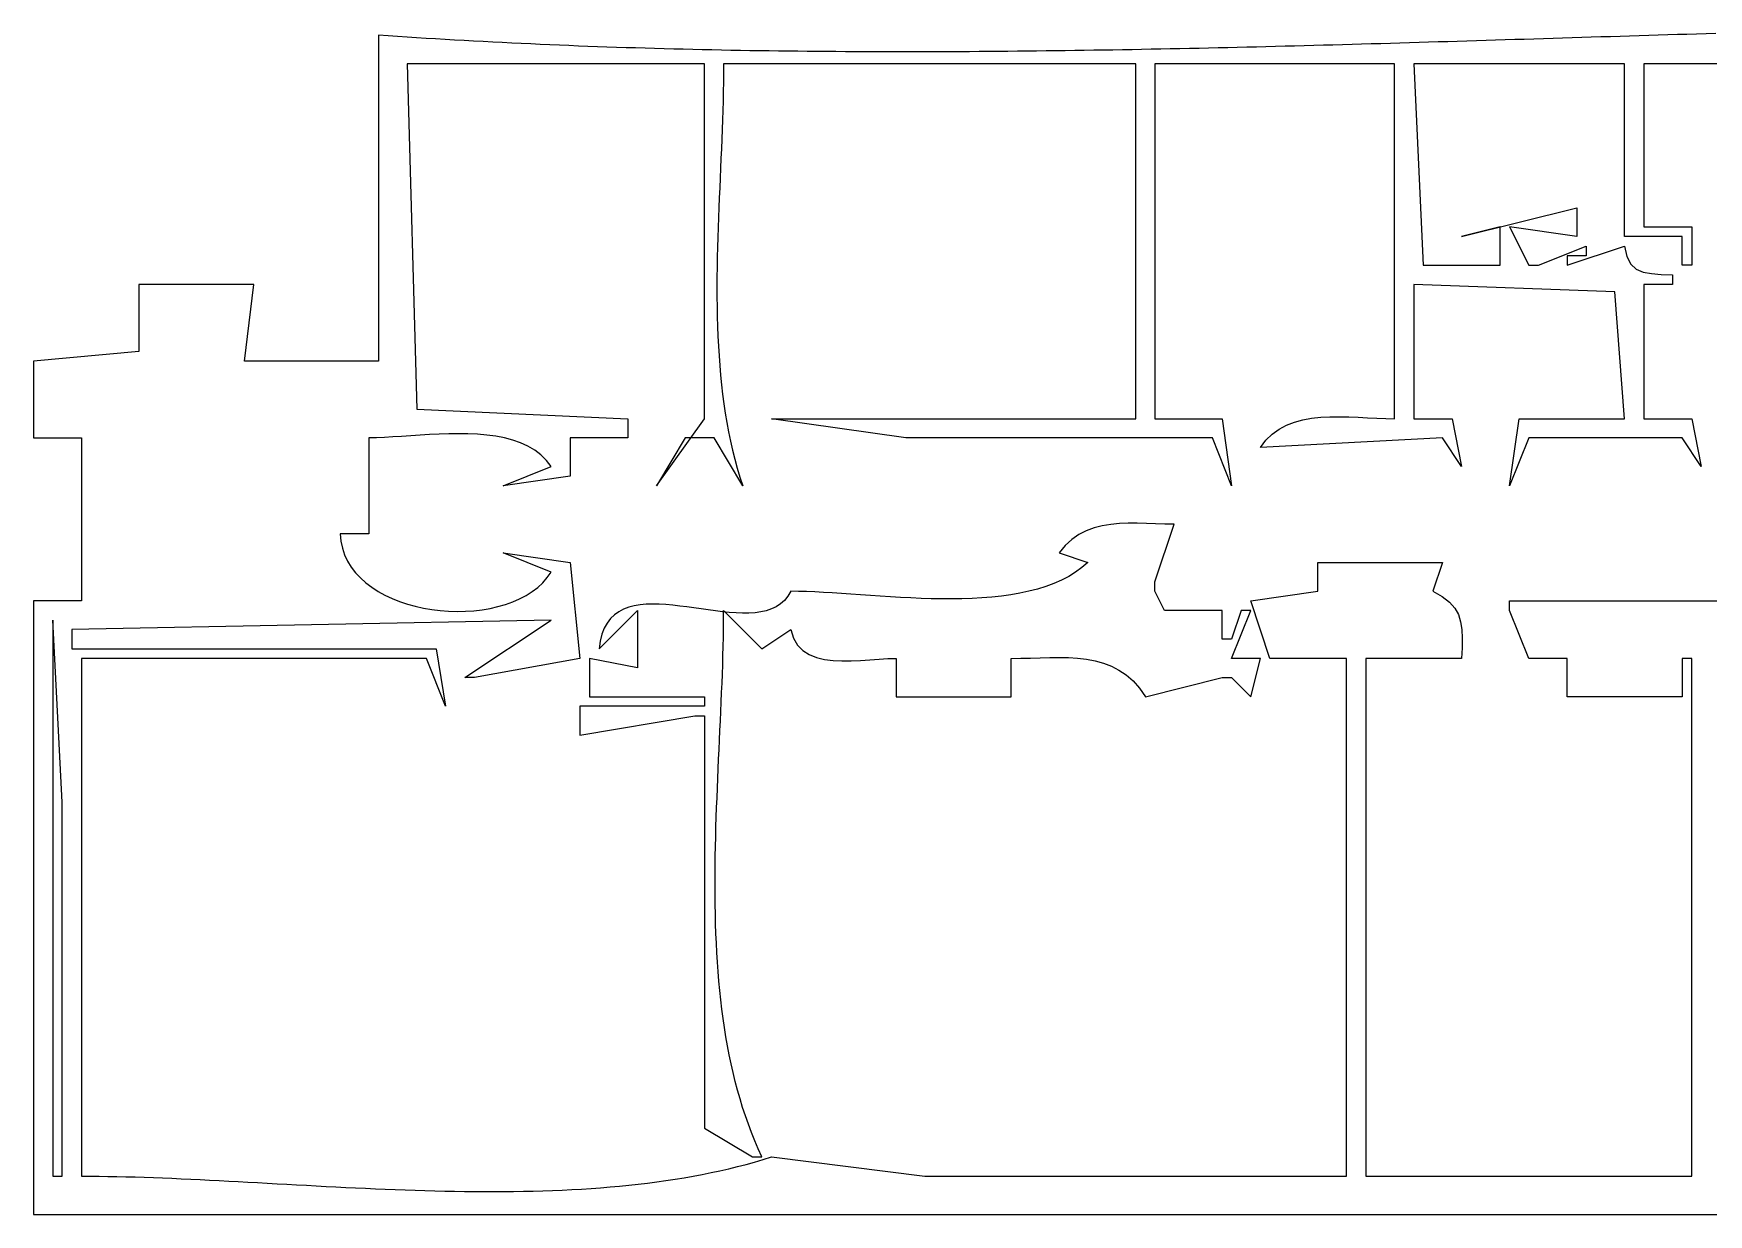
# Model space of a CAD drawing. Header units: metres. Extents: x 282 to 959, y 229 to 562.
# Drawn here: x 282 to 456.8, y 274 to 397.2 of the extents above; entities that cross this region are included whole.
import ezdxf

# ---------------------------------------------------------------- set-up
doc = ezdxf.new("R2010")
doc.units = ezdxf.units.M

msp = doc.modelspace()

# ---------------------------------------------------------------- linework, layer by layer
for p, q in [((318.9917, 396.9307), (318, 397)), ((318, 397), (318, 363)), ((319.9835, 396.8631), (318.9917, 396.9307)), ((320.9755, 396.7971), (319.9835, 396.8631)), ((321.9676, 396.7327), (320.9755, 396.7971)), ((322.9598, 396.6699), (321.9676, 396.7327)), ((441.5289, 396.6885), (440.5305, 396.6575)), ((442.5273, 396.7194), (441.5289, 396.6885)), ((443.5257, 396.7503), (442.5273, 396.7194)), ((444.524, 396.7812), (443.5257, 396.7503)), ((445.5224, 396.8121), (444.524, 396.7812)), ((446.5208, 396.8428), (445.5224, 396.8121)), ((447.5192, 396.8735), (446.5208, 396.8428)), ((448.5175, 396.9041), (447.5192, 396.8735)), ((449.5159, 396.9347), (448.5175, 396.9041)), ((450.5142, 396.965), (449.5159, 396.9347)), ((451.5126, 396.9953), (450.5142, 396.965)), ((452.5109, 397.0254), (451.5126, 396.9953)), ((453.5092, 397.0554), (452.5109, 397.0254)), ((454.5075, 397.0852), (453.5092, 397.0554)), ((455.5058, 397.1148), (454.5075, 397.0852)), ((456.5041, 397.1442), (455.5058, 397.1148)), ((457.5023, 397.1734), (456.5041, 397.1442)), ((323.952, 396.6086), (322.9598, 396.6699)), ((324.9444, 396.549), (323.952, 396.6086)), ((325.9369, 396.4908), (324.9444, 396.549)), ((326.9295, 396.4342), (325.9369, 396.4908)), ((327.9222, 396.3791), (326.9295, 396.4342)), ((328.915, 396.3256), (327.9222, 396.3791)), ((329.9079, 396.2735), (328.915, 396.3256)), ((330.9009, 396.2229), (329.9079, 396.2735)), ((331.894, 396.1737), (330.9009, 396.2229)), ((332.8872, 396.126), (331.894, 396.1737)), ((333.8805, 396.0798), (332.8872, 396.126)), ((334.8738, 396.035), (333.8805, 396.0798)), ((335.8673, 395.9916), (334.8738, 396.035)), ((336.8609, 395.9495), (335.8673, 395.9916)), ((337.8546, 395.9089), (336.8609, 395.9495)), ((338.8483, 395.8697), (337.8546, 395.9089)), ((339.8422, 395.8318), (338.8483, 395.8697)), ((340.8361, 395.7952), (339.8422, 395.8318)), ((341.8301, 395.76), (340.8361, 395.7952)), ((342.8242, 395.7261), (341.8301, 395.76)), ((343.8184, 395.6936), (342.8242, 395.7261)), ((344.8127, 395.6623), (343.8184, 395.6936)), ((345.8071, 395.6323), (344.8127, 395.6623)), ((346.8016, 395.6035), (345.8071, 395.6323)), ((347.7961, 395.576), (346.8016, 395.6035)), ((348.7907, 395.5498), (347.7961, 395.576)), ((349.7855, 395.5248), (348.7907, 395.5498)), ((350.7803, 395.5009), (349.7855, 395.5248)), ((351.7751, 395.4783), (350.7803, 395.5009)), ((352.7701, 395.4569), (351.7751, 395.4783)), ((353.7651, 395.4367), (352.7701, 395.4569)), ((354.7602, 395.4176), (353.7651, 395.4367)), ((355.7554, 395.3996), (354.7602, 395.4176)), ((356.7507, 395.3828), (355.7554, 395.3996)), ((357.746, 395.3671), (356.7507, 395.3828)), ((358.7414, 395.3526), (357.746, 395.3671)), ((359.7369, 395.3391), (358.7414, 395.3526)), ((360.7324, 395.3267), (359.7369, 395.3391)), ((361.7281, 395.3153), (360.7324, 395.3267)), ((362.7238, 395.305), (361.7281, 395.3153)), ((363.7195, 395.2958), (362.7238, 395.305)), ((364.7154, 395.2876), (363.7195, 395.2958)), ((365.7113, 395.2804), (364.7154, 395.2876)), ((366.7072, 395.2742), (365.7113, 395.2804)), ((367.7033, 395.269), (366.7072, 395.2742)), ((368.6994, 395.2647), (367.7033, 395.269)), ((369.6955, 395.2614), (368.6994, 395.2647)), ((370.6917, 395.2591), (369.6955, 395.2614)), ((371.688, 395.2577), (370.6917, 395.2591)), ((372.6844, 395.2572), (371.688, 395.2577)), ((373.6808, 395.2577), (372.6844, 395.2572)), ((374.6773, 395.259), (373.6808, 395.2577)), ((375.6738, 395.2612), (374.6773, 395.259)), ((376.6704, 395.2643), (375.6738, 395.2612)), ((377.667, 395.2682), (376.6704, 395.2643)), ((378.6637, 395.273), (377.667, 395.2682)), ((379.6605, 395.2786), (378.6637, 395.273)), ((380.6573, 395.285), (379.6605, 395.2786)), ((381.6541, 395.2922), (380.6573, 395.285)), ((382.6511, 395.3002), (381.6541, 395.2922)), ((383.648, 395.309), (382.6511, 395.3002)), ((384.645, 395.3185), (383.648, 395.309)), ((385.6421, 395.3288), (384.645, 395.3185)), ((386.6392, 395.3398), (385.6421, 395.3288)), ((387.6364, 395.3516), (386.6392, 395.3398)), ((388.6336, 395.364), (387.6364, 395.3516)), ((389.6308, 395.3772), (388.6336, 395.364)), ((390.6281, 395.391), (389.6308, 395.3772)), ((391.6255, 395.4055), (390.6281, 395.391)), ((392.6229, 395.4206), (391.6255, 395.4055)), ((393.6203, 395.4364), (392.6229, 395.4206)), ((394.6178, 395.4529), (393.6203, 395.4364)), ((395.6153, 395.4699), (394.6178, 395.4529)), ((396.6128, 395.4875), (395.6153, 395.4699)), ((397.6104, 395.5058), (396.6128, 395.4875)), ((398.608, 395.5246), (397.6104, 395.5058)), ((399.6057, 395.5439), (398.608, 395.5246)), ((400.6034, 395.5638), (399.6057, 395.5439)), ((401.6011, 395.5843), (400.6034, 395.5638)), ((402.5989, 395.6052), (401.6011, 395.5843)), ((403.5967, 395.6267), (402.5989, 395.6052)), ((404.5945, 395.6487), (403.5967, 395.6267)), ((405.5924, 395.6712), (404.5945, 395.6487)), ((406.5903, 395.6941), (405.5924, 395.6712)), ((407.5882, 395.7175), (406.5903, 395.6941)), ((408.5862, 395.7413), (407.5882, 395.7175)), ((409.5842, 395.7655), (408.5862, 395.7413)), ((410.5822, 395.7902), (409.5842, 395.7655)), ((411.5802, 395.8153), (410.5822, 395.7902)), ((412.5783, 395.8407), (411.5802, 395.8153)), ((413.5763, 395.8666), (412.5783, 395.8407)), ((414.5744, 395.8928), (413.5763, 395.8666)), ((415.5726, 395.9193), (414.5744, 395.8928)), ((416.5707, 395.9462), (415.5726, 395.9193)), ((417.5689, 395.9734), (416.5707, 395.9462)), ((418.5671, 396.0009), (417.5689, 395.9734)), ((419.5653, 396.0287), (418.5671, 396.0009)), ((420.5635, 396.0568), (419.5653, 396.0287)), ((421.5618, 396.0852), (420.5635, 396.0568)), ((422.56, 396.1138), (421.5618, 396.0852)), ((423.5583, 396.1426), (422.56, 396.1138)), ((424.5566, 396.1717), (423.5583, 396.1426)), ((425.5549, 396.201), (424.5566, 396.1717)), ((426.5532, 396.2305), (425.5549, 396.201)), ((427.5516, 396.2602), (426.5532, 396.2305)), ((428.5499, 396.2901), (427.5516, 396.2602)), ((429.5483, 396.3202), (428.5499, 396.2901)), ((430.5466, 396.3503), (429.5483, 396.3202)), ((431.545, 396.3807), (430.5466, 396.3503)), ((432.5433, 396.4111), (431.545, 396.3807)), ((433.5417, 396.4417), (432.5433, 396.4111)), ((434.5401, 396.4723), (433.5417, 396.4417)), ((435.5385, 396.5031), (434.5401, 396.4723)), ((436.5369, 396.5339), (435.5385, 396.5031)), ((437.5353, 396.5647), (436.5369, 396.5339)), ((438.5337, 396.5956), (437.5353, 396.5647)), ((439.5321, 396.6266), (438.5337, 396.5956)), ((440.5305, 396.6575), (439.5321, 396.6266)), ((352, 394), (321, 394)), ((321, 394), (322, 358)), ((352, 357), (352, 394)), ((354, 394), (353.9962, 393.0448)), ((397, 394), (354, 394)), ((397, 357), (397, 394)), ((424, 394), (399, 394)), ((399, 394), (399, 357)), ((424, 357), (424, 394)), ((448, 394), (426, 394)), ((426, 394), (427, 373)), ((448, 376), (448, 394)), ((500, 394), (450, 394)), ((450, 394), (450, 377)), ((353.9853, 392.0814), (353.9679, 391.1104)), ((353.9962, 393.0448), (353.9853, 392.0814)), ((353.9448, 390.132), (353.9166, 389.1468)), ((353.9679, 391.1104), (353.9448, 390.132)), ((353.8839, 388.1552), (353.8475, 387.1576)), ((353.9166, 389.1468), (353.8839, 388.1552)), ((353.8475, 387.1576), (353.808, 386.1545)), ((353.766, 385.1462), (353.7224, 384.1333)), ((353.808, 386.1545), (353.766, 385.1462)), ((353.6776, 383.1161), (353.6325, 382.0951)), ((353.7224, 384.1333), (353.6776, 383.1161)), ((353.5876, 381.0707), (353.5437, 380.0434)), ((353.6325, 382.0951), (353.5876, 381.0707)), ((353.5437, 380.0434), (353.5014, 379.0135)), ((353.4614, 377.9815), (353.4244, 376.9479)), ((353.5014, 379.0135), (353.4614, 377.9815)), ((431, 376), (443, 379)), ((443, 379), (443, 376)), ((353.3909, 375.9131), (353.3618, 374.8775)), ((353.4244, 376.9479), (353.3909, 375.9131)), ((435, 377), (431, 376)), ((435, 373), (435, 377)), ((443, 376), (436, 377)), ((436, 377), (438, 373)), ((454, 376), (448, 376)), ((450, 377), (455, 377)), ((454, 373), (454, 376)), ((455, 377), (455, 373)), ((353.3618, 374.8775), (353.3377, 373.8416)), ((439, 373), (444, 375)), ((442, 373), (448, 375)), ((444, 374), (442, 374)), ((442, 374), (442, 373)), ((444, 375), (444, 374)), ((448, 375), (448.2403, 373.9018)), ((353.3192, 372.8057), (353.3071, 371.7703)), ((353.3377, 373.8416), (353.3192, 372.8057)), ((427, 373), (435, 373)), ((438, 373), (439, 373)), ((448.2403, 373.9018), (448.6428, 373.1248)), ((448.6428, 373.1248), (449.205, 372.6101)), ((449.205, 372.6101), (449.9243, 372.2991)), ((449.9243, 372.2991), (450.7983, 372.1329)), ((455, 373), (454, 373)), ((305, 371), (293, 371)), ((293, 371), (293, 364)), ((304, 363), (305, 371)), ((353.3071, 371.7703), (353.3019, 370.7359)), ((353.3019, 370.7359), (353.3044, 369.7029)), ((446.9722, 370.2184), (426, 371)), ((426, 371), (426, 357)), ((453, 371), (450, 371)), ((450, 371), (450, 357)), ((450.7983, 372.1329), (451.8243, 372.0527)), ((451.8243, 372.0527), (453, 372)), ((453, 372), (453, 371)), ((353.3044, 369.7029), (353.3153, 368.6717)), ((448, 357), (446.9722, 370.2184)), ((353.3153, 368.6717), (353.3352, 367.6427)), ((353.3352, 367.6427), (353.3647, 366.6165)), ((353.3647, 366.6165), (353.4046, 365.5933)), ((353.4046, 365.5933), (353.4555, 364.5737)), ((293, 364), (282, 363)), ((353.4555, 364.5737), (353.5182, 363.558)), ((353.5182, 363.558), (353.5932, 362.5468)), ((282, 363), (282, 355)), ((318, 363), (304, 363)), ((353.5932, 362.5468), (353.6812, 361.5405)), ((353.6812, 361.5405), (353.783, 360.5394)), ((353.783, 360.5394), (353.8991, 359.544)), ((353.8991, 359.544), (354.0303, 358.5548)), ((354.0303, 358.5548), (354.1773, 357.5721)), ((322, 358), (344, 357)), ((344, 357), (344, 355)), ((347, 350), (352, 357)), ((354.1773, 357.5721), (354.3407, 356.5965)), ((354.3407, 356.5965), (354.5211, 355.6283)), ((373, 355), (359, 357)), ((359, 357), (397, 357)), ((399, 357), (406, 357)), ((406, 357), (407, 350)), ((412.7237, 356.3251), (413.5554, 356.6456)), ((413.5554, 356.6456), (414.4322, 356.8829)), ((414.4322, 356.8829), (415.3464, 357.0476)), ((415.3464, 357.0476), (416.2905, 357.1501)), ((416.2905, 357.1501), (417.2566, 357.2011)), ((417.2566, 357.2011), (418.2374, 357.211)), ((418.2374, 357.211), (419.225, 357.1905)), ((419.225, 357.1905), (420.2119, 357.15)), ((420.2119, 357.15), (421.1905, 357.1002)), ((421.1905, 357.1002), (422.1531, 357.0515)), ((422.1531, 357.0515), (423.0922, 357.0146)), ((423.0922, 357.0146), (424, 357)), ((426, 357), (430, 357)), ((430, 357), (431, 352)), ((436, 350), (437, 357)), ((437, 357), (448, 357)), ((450, 357), (455, 357)), ((455, 357), (456, 352)), ((282, 355), (287, 355)), ((287, 355), (287, 338)), ((317.7817, 355.0122), (317, 355)), ((317, 355), (317, 345)), ((318.6143, 355.0456), (317.7817, 355.0122)), ((319.4912, 355.0946), (318.6143, 355.0456)), ((320.406, 355.1542), (319.4912, 355.0946)), ((321.3522, 355.219), (320.406, 355.1542)), ((322.3234, 355.2837), (321.3522, 355.219)), ((323.3131, 355.343), (322.3234, 355.2837)), ((324.315, 355.3918), (323.3131, 355.343)), ((325.3224, 355.4245), (324.315, 355.3918)), ((326.3291, 355.4361), (325.3224, 355.4245)), ((327.3286, 355.4213), (326.3291, 355.4361)), ((328.3143, 355.3746), (327.3286, 355.4213)), ((329.2799, 355.2909), (328.3143, 355.3746)), ((330.2189, 355.165), (329.2799, 355.2909)), ((331.1248, 354.9914), (330.2189, 355.165)), ((331.9913, 354.7649), (331.1248, 354.9914)), ((332.8119, 354.4803), (331.9913, 354.7649)), ((344, 355), (338, 355)), ((338, 355), (338, 351)), ((350, 355), (347, 350)), ((353, 355), (350, 355)), ((356, 350), (353, 355)), ((354.5211, 355.6283), (354.7193, 354.668)), ((405, 355), (373, 355)), ((407, 350), (405, 355)), ((429, 355), (410, 354)), ((410, 354), (410.5752, 354.7588)), ((410.5752, 354.7588), (411.2259, 355.3923)), ((411.2259, 355.3923), (411.9447, 355.9108)), ((411.9447, 355.9108), (412.7237, 356.3251)), ((431, 352), (429, 355)), ((438, 355), (436, 350)), ((454, 355), (438, 355)), ((456, 352), (454, 355)), ((333.58, 354.1322), (332.8119, 354.4803)), ((334.2894, 353.7154), (333.58, 354.1322)), ((334.9334, 353.2246), (334.2894, 353.7154)), ((335.5058, 352.6546), (334.9334, 353.2246)), ((354.7193, 354.668), (354.9359, 353.7161)), ((354.9359, 353.7161), (355.1716, 352.7728)), ((331, 350), (336, 352)), ((336, 352), (335.5058, 352.6546)), ((355.1716, 352.7728), (355.427, 351.8388)), ((355.427, 351.8388), (355.7029, 350.9143)), ((338, 351), (331, 350)), ((355.7029, 350.9143), (356, 350)), ((395.29, 346.0619), (394.3852, 345.9799)), ((396.2154, 346.0961), (395.29, 346.0619)), ((397.1572, 346.0956), (396.2154, 346.0961)), ((398.1109, 346.0729), (397.1572, 346.0956)), ((399.0722, 346.0409), (398.1109, 346.0729)), ((400.0367, 346.0123), (399.0722, 346.0409)), ((401, 346), (400.0367, 346.0123)), ((317, 345), (314, 345)), ((314, 345), (314.0702, 344.2284)), ((390.3255, 344.4088), (389.637, 343.7729)), ((391.061, 344.9204), (390.3255, 344.4088)), ((391.839, 345.3206), (391.061, 344.9204)), ((392.6554, 345.6221), (391.839, 345.3206)), ((393.5056, 345.8376), (392.6554, 345.6221)), ((394.3852, 345.9799), (393.5056, 345.8376)), ((399, 340), (401, 346)), ((314.0702, 344.2284), (314.2253, 343.4941)), ((314.2253, 343.4941), (314.4606, 342.7973)), ((314.4606, 342.7973), (314.7713, 342.1382)), ((336, 341), (331, 343)), ((331, 343), (338, 342)), ((389.637, 343.7729), (389, 343)), ((389, 343), (392, 342)), ((314.7713, 342.1382), (315.1529, 341.517)), ((315.1529, 341.517), (315.6006, 340.9341)), ((315.6006, 340.9341), (316.1098, 340.3895)), ((335.5992, 340.4249), (336, 341)), ((338, 342), (339, 332)), ((390.7184, 340.9842), (390.0065, 340.5477)), ((391.3838, 341.4676), (390.7184, 340.9842)), ((392, 342), (391.3838, 341.4676)), ((416, 339), (416, 342)), ((416, 342), (429, 342)), ((429, 342), (428, 339)), ((316.1098, 340.3895), (316.6757, 339.8835)), ((316.6757, 339.8835), (317.2938, 339.4163)), ((317.2938, 339.4163), (317.9593, 338.9882)), ((334.0269, 338.9647), (334.608, 339.4075)), ((334.608, 339.4075), (335.1337, 339.8941)), ((335.1337, 339.8941), (335.5992, 340.4249)), ((386.7506, 339.2296), (385.8486, 338.9966)), ((387.6202, 339.4991), (386.7506, 339.2296)), ((388.4546, 339.8072), (387.6202, 339.4991)), ((389.251, 340.1561), (388.4546, 339.8072)), ((390.0065, 340.5477), (389.251, 340.1561)), ((399, 339), (399, 340)), ((287, 338), (282, 338)), ((282, 338), (282, 274)), ((317.9593, 338.9882), (318.6675, 338.5993)), ((318.6675, 338.5993), (319.4138, 338.25)), ((319.4138, 338.25), (320.1935, 337.9403)), ((320.1935, 337.9403), (321.002, 337.6706)), ((321.002, 337.6706), (321.8345, 337.441)), ((321.8345, 337.441), (322.6863, 337.2518)), ((329.6372, 337.2177), (330.4529, 337.4017)), ((330.4529, 337.4017), (331.2412, 337.6283)), ((331.2412, 337.6283), (331.9974, 337.8977)), ((331.9974, 337.8977), (332.7169, 338.2101)), ((332.7169, 338.2101), (333.3949, 338.5657)), ((333.3949, 338.5657), (334.0269, 338.9647)), ((344.1014, 337.3304), (343.5644, 337.1274)), ((344.675, 337.4804), (344.1014, 337.3304)), ((345.2815, 337.5823), (344.675, 337.4804)), ((345.9176, 337.6411), (345.2815, 337.5823)), ((346.5798, 337.6618), (345.9176, 337.6411)), ((347.2645, 337.6492), (346.5798, 337.6618)), ((347.9684, 337.6084), (347.2645, 337.6492)), ((348.6879, 337.5443), (347.9684, 337.6084)), ((349.4195, 337.4618), (348.6879, 337.5443)), ((350.1598, 337.366), (349.4195, 337.4618)), ((350.9053, 337.2617), (350.1598, 337.366)), ((359.4851, 337.3932), (358.9889, 337.1563)), ((359.9378, 337.6911), (359.4851, 337.3932)), ((360.3435, 338.0549), (359.9378, 337.6911)), ((360.6987, 338.4895), (360.3435, 338.0549)), ((361, 339), (360.6987, 338.4895)), ((361.7974, 338.9917), (361, 339)), ((362.6328, 338.9682), (361.7974, 338.9917)), ((363.5034, 338.9316), (362.6328, 338.9682)), ((364.4062, 338.8839), (363.5034, 338.9316)), ((365.3386, 338.8273), (364.4062, 338.8839)), ((366.2977, 338.7638), (365.3386, 338.8273)), ((367.2806, 338.6954), (366.2977, 338.7638)), ((368.2846, 338.6242), (367.2806, 338.6954)), ((369.3068, 338.5524), (368.2846, 338.6242)), ((370.3445, 338.4819), (369.3068, 338.5524)), ((371.3948, 338.4148), (370.3445, 338.4819)), ((372.4549, 338.3533), (371.3948, 338.4148)), ((373.522, 338.2993), (372.4549, 338.3533)), ((374.5933, 338.255), (373.522, 338.2993)), ((375.6659, 338.2225), (374.5933, 338.255)), ((376.7371, 338.2037), (375.6659, 338.2225)), ((377.804, 338.2007), (376.7371, 338.2037)), ((378.8639, 338.2157), (377.804, 338.2007)), ((379.9139, 338.2507), (378.8639, 338.2157)), ((380.9512, 338.3078), (379.9139, 338.2507)), ((381.9729, 338.389), (380.9512, 338.3078)), ((382.9764, 338.4964), (381.9729, 338.389)), ((383.9587, 338.6321), (382.9764, 338.4964)), ((384.917, 338.7981), (383.9587, 338.6321)), ((385.8486, 338.9966), (384.917, 338.7981)), ((400, 337), (399, 339)), ((409, 338), (416, 339)), ((411, 332), (409, 338)), ((428, 339), (428.9825, 338.4485)), ((428.9825, 338.4485), (429.7333, 337.8661)), ((429.7333, 337.8661), (430.2821, 337.2418)), ((436, 337), (436, 338)), ((436, 338), (483, 338)), ((284, 336), (284, 278)), ((285, 317), (284, 336)), ((336, 336), (286, 335)), ((322.6863, 337.2518), (323.5529, 337.1032)), ((323.5529, 337.1032), (324.4294, 336.9953)), ((324.4294, 336.9953), (325.3113, 336.9285)), ((325.3113, 336.9285), (326.1939, 336.903)), ((326.1939, 336.903), (327.0724, 336.9189)), ((327, 330), (336, 336)), ((327.0724, 336.9189), (327.9423, 336.9765)), ((327.9423, 336.9765), (328.7987, 337.0761)), ((328.7987, 337.0761), (329.6372, 337.2177)), ((341, 333), (345, 337)), ((341.851, 335.686), (341.5486, 335.1436)), ((342.2072, 336.1507), (341.851, 335.686)), ((342.6138, 336.5425), (342.2072, 336.1507)), ((343.0674, 336.8664), (342.6138, 336.5425)), ((343.5644, 337.1274), (343.0674, 336.8664)), ((345, 337), (345, 331)), ((351.6525, 337.154), (350.9053, 337.2617)), ((352.3979, 337.0477), (351.6525, 337.154)), ((353.138, 336.9479), (352.3979, 337.0477)), ((353.8695, 336.8594), (353.138, 336.9479)), ((354.5887, 336.7873), (353.8695, 336.8594)), ((353.9877, 335.1387), (353.9968, 336.0729)), ((353.9968, 336.0729), (354, 337)), ((354, 337), (358, 333)), ((355.2922, 336.7365), (354.5887, 336.7873)), ((355.9765, 336.7119), (355.2922, 336.7365)), ((356.6382, 336.7186), (355.9765, 336.7119)), ((357.2738, 336.7614), (356.6382, 336.7186)), ((357.8797, 336.8453), (357.2738, 336.7614)), ((358.4526, 336.9753), (357.8797, 336.8453)), ((358.9889, 337.1563), (358.4526, 336.9753)), ((406, 337), (400, 337)), ((406, 334), (406, 337)), ((407, 332), (409, 337)), ((408, 337), (407, 334)), ((409, 337), (408, 337)), ((430.2821, 337.2418), (430.6587, 336.5646)), ((430.6587, 336.5646), (430.8928, 335.8235)), ((430.8928, 335.8235), (431.0142, 335.0075)), ((438, 332), (436, 337)), ((286, 335), (286, 333)), ((341.1197, 333.8055), (341, 333)), ((341.3037, 334.5184), (341.1197, 333.8055)), ((341.5486, 335.1436), (341.3037, 334.5184)), ((353.9535, 333.2501), (353.9731, 334.1976)), ((353.9731, 334.1976), (353.9877, 335.1387)), ((358, 333), (361, 335)), ((361, 335), (361.2865, 334.1098)), ((361.2865, 334.1098), (361.7145, 333.3914)), ((407, 334), (406, 334)), ((431.0142, 335.0075), (431.0527, 334.1055)), ((431.0527, 334.1055), (431.038, 333.1067)), ((286, 333), (324, 333)), ((324, 333), (325, 327)), ((353.9007, 331.3368), (353.9291, 332.2964)), ((353.9291, 332.2964), (353.9535, 333.2501)), ((361.7145, 333.3914), (362.268, 332.8277)), ((362.268, 332.8277), (362.9306, 332.4018)), ((362.9306, 332.4018), (363.6862, 332.0969)), ((363.6862, 332.0969), (364.5186, 331.896)), ((385.0143, 332.0113), (386.0261, 332.0382)), ((386.0261, 332.0382), (387.0318, 332.0699)), ((387.0318, 332.0699), (388.0281, 332.0955)), ((388.0281, 332.0955), (389.0115, 332.1042)), ((389.0115, 332.1042), (389.9787, 332.0853)), ((389.9787, 332.0853), (390.9261, 332.0279)), ((431.038, 333.1067), (431, 332)), ((323, 332), (287, 332)), ((287, 332), (287, 278)), ((325, 327), (323, 332)), ((339, 332), (328, 330)), ((345, 331), (340, 332)), ((340, 332), (340, 328)), ((353.8329, 329.4011), (353.8684, 330.3716)), ((353.8684, 330.3716), (353.9007, 331.3368)), ((364.5186, 331.896), (365.4116, 331.7821)), ((365.4116, 331.7821), (366.349, 331.7383)), ((366.349, 331.7383), (367.3147, 331.7477)), ((367.3147, 331.7477), (368.2924, 331.7934)), ((368.2924, 331.7934), (369.266, 331.8583)), ((369.266, 331.8583), (370.2192, 331.9257)), ((370.2192, 331.9257), (371.1359, 331.9786)), ((371.1359, 331.9786), (372, 332)), ((372, 332), (372, 328)), ((384, 332), (385.0143, 332.0113)), ((384, 328), (384, 332)), ((390.9261, 332.0279), (391.8503, 331.9213)), ((391.8503, 331.9213), (392.748, 331.7547)), ((392.748, 331.7547), (393.6157, 331.5172)), ((393.6157, 331.5172), (394.45, 331.1981)), ((394.45, 331.1981), (395.2474, 330.7865)), ((395.2474, 330.7865), (396.0045, 330.2717)), ((410, 332), (407, 332)), ((409, 328), (410, 332)), ((419, 332), (411, 332)), ((419, 278), (419, 332)), ((431, 332), (421, 332)), ((421, 332), (421, 278)), ((442, 332), (438, 332)), ((442, 328), (442, 332)), ((455, 332), (454, 332)), ((454, 332), (454, 328)), ((455, 278), (455, 332)), ((328, 330), (327, 330)), ((353.7944, 328.4256), (353.8329, 329.4011)), ((396.0045, 330.2717), (396.7179, 329.6429)), ((396.7179, 329.6429), (397.3842, 328.8892)), ((397.3842, 328.8892), (398, 328)), ((398, 328), (406, 330)), ((406, 330), (407, 330)), ((407, 330), (409, 328)), ((352, 327), (339, 327)), ((339, 327), (339, 324)), ((340, 328), (352, 328)), ((352, 328), (352, 327)), ((353.7108, 326.4608), (353.7536, 327.4454)), ((353.7536, 327.4454), (353.7944, 328.4256)), ((372, 328), (384, 328)), ((454, 328), (442, 328)), ((339, 324), (351, 326)), ((351, 326), (352, 326)), ((352, 326), (352, 283)), ((353.621, 324.4798), (353.6665, 325.4722)), ((353.6665, 325.4722), (353.7108, 326.4608)), ((353.5286, 322.4848), (353.5749, 323.4839)), ((353.5749, 323.4839), (353.621, 324.4798)), ((353.4826, 321.4829), (353.5286, 322.4848)), ((353.3929, 319.4717), (353.4372, 320.4784)), ((353.4372, 320.4784), (353.4826, 321.4829)), ((353.3095, 317.4527), (353.3502, 318.463)), ((353.3502, 318.463), (353.3929, 319.4717)), ((285, 278), (285, 317)), ((353.2359, 315.4283), (353.2712, 316.441)), ((353.2712, 316.441), (353.3095, 317.4527)), ((353.2038, 314.4148), (353.2359, 315.4283)), ((353.1515, 312.3869), (353.1755, 313.401)), ((353.1755, 313.401), (353.2038, 314.4148)), ((353.1178, 310.3597), (353.1321, 311.3731)), ((353.1321, 311.3731), (353.1515, 312.3869)), ((353.1063, 308.3356), (353.109, 309.3471)), ((353.109, 309.3471), (353.1178, 310.3597)), ((353.1099, 307.3255), (353.1063, 308.3356)), ((353.1205, 306.317), (353.1099, 307.3255)), ((353.1383, 305.3106), (353.1205, 306.317)), ((353.1639, 304.3065), (353.1383, 305.3106)), ((353.1977, 303.3049), (353.1639, 304.3065)), ((353.2401, 302.3063), (353.1977, 303.3049)), ((353.2916, 301.3109), (353.2401, 302.3063)), ((353.3526, 300.319), (353.2916, 301.3109)), ((353.4236, 299.3309), (353.3526, 300.319)), ((353.505, 298.3469), (353.4236, 299.3309)), ((353.5973, 297.3673), (353.505, 298.3469)), ((353.7008, 296.3925), (353.5973, 297.3673)), ((353.8161, 295.4227), (353.7008, 296.3925)), ((353.9436, 294.4582), (353.8161, 295.4227)), ((354.0836, 293.4994), (353.9436, 294.4582)), ((354.2368, 292.5465), (354.0836, 293.4994)), ((354.4034, 291.5999), (354.2368, 292.5465)), ((354.584, 290.6598), (354.4034, 291.5999)), ((354.779, 289.7266), (354.584, 290.6598)), ((354.9888, 288.8005), (354.779, 289.7266)), ((355.2139, 287.8818), (354.9888, 288.8005)), ((355.4547, 286.971), (355.2139, 287.8818)), ((355.7117, 286.0682), (355.4547, 286.971)), ((355.9852, 285.1738), (355.7117, 286.0682)), ((356.2758, 284.288), (355.9852, 285.1738)), ((356.5839, 283.4112), (356.2758, 284.288)), ((356.9099, 282.5437), (356.5839, 283.4112)), ((352, 283), (357, 280)), ((357.2543, 281.6858), (356.9099, 282.5437)), ((357.6175, 280.8378), (357.2543, 281.6858)), ((357, 280), (358, 280)), ((357.2362, 279.4727), (358.122, 279.73)), ((358, 280), (357.6175, 280.8378)), ((358.122, 279.73), (359, 280)), ((359, 280), (375, 278)), ((284, 278), (285, 278)), ((287, 278), (287.9159, 277.9973)), ((287.9159, 277.9973), (288.8387, 277.9896)), ((288.8387, 277.9896), (289.7682, 277.9771)), ((289.7682, 277.9771), (290.7043, 277.9601)), ((290.7043, 277.9601), (291.6466, 277.9387)), ((291.6466, 277.9387), (292.5951, 277.9132)), ((292.5951, 277.9132), (293.5493, 277.8839)), ((293.5493, 277.8839), (294.5093, 277.851)), ((349.8871, 277.8395), (350.8292, 278.0047)), ((350.8292, 278.0047), (351.7651, 278.1804)), ((351.7651, 278.1804), (352.6944, 278.3671)), ((352.6944, 278.3671), (353.6171, 278.565)), ((353.6171, 278.565), (354.5328, 278.7742)), ((354.5328, 278.7742), (355.4413, 278.9951)), ((355.4413, 278.9951), (356.3425, 279.2278)), ((356.3425, 279.2278), (357.2362, 279.4727)), ((375, 278), (419, 278)), ((421, 278), (455, 278)), ((294.5093, 277.851), (295.4747, 277.8148)), ((295.4747, 277.8148), (296.4454, 277.7756)), ((296.4454, 277.7756), (297.421, 277.7335)), ((297.421, 277.7335), (298.4016, 277.6888)), ((298.4016, 277.6888), (299.3867, 277.6418)), ((299.3867, 277.6418), (300.3762, 277.5928)), ((300.3762, 277.5928), (301.3699, 277.5419)), ((301.3699, 277.5419), (302.3676, 277.4894)), ((302.3676, 277.4894), (303.3691, 277.4356)), ((303.3691, 277.4356), (304.3741, 277.3807)), ((304.3741, 277.3807), (305.3825, 277.325)), ((305.3825, 277.325), (306.3941, 277.2687)), ((306.3941, 277.2687), (307.4085, 277.2121)), ((307.4085, 277.2121), (308.4257, 277.1554)), ((308.4257, 277.1554), (309.4455, 277.0989)), ((309.4455, 277.0989), (310.4675, 277.0428)), ((310.4675, 277.0428), (311.4916, 276.9873)), ((311.4916, 276.9873), (312.5176, 276.9328)), ((312.5176, 276.9328), (313.5453, 276.8794)), ((313.5453, 276.8794), (314.5744, 276.8275)), ((314.5744, 276.8275), (315.6048, 276.7772)), ((315.6048, 276.7772), (316.6362, 276.7288)), ((316.6362, 276.7288), (317.6685, 276.6826)), ((317.6685, 276.6826), (318.7014, 276.6389)), ((318.7014, 276.6389), (319.7347, 276.5977)), ((319.7347, 276.5977), (320.7682, 276.5595)), ((320.7682, 276.5595), (321.8018, 276.5245)), ((321.8018, 276.5245), (322.8351, 276.4928)), ((322.8351, 276.4928), (323.868, 276.4649)), ((323.868, 276.4649), (324.9002, 276.4408)), ((324.9002, 276.4408), (325.9316, 276.4209)), ((325.9316, 276.4209), (326.962, 276.4054)), ((326.962, 276.4054), (327.9911, 276.3945)), ((327.9911, 276.3945), (329.0187, 276.3886)), ((329.0187, 276.3886), (330.0446, 276.3878)), ((330.0446, 276.3878), (331.0687, 276.3925)), ((331.0687, 276.3925), (332.0906, 276.4028)), ((332.0906, 276.4028), (333.1103, 276.4189)), ((333.1103, 276.4189), (334.1274, 276.4413)), ((334.1274, 276.4413), (335.1418, 276.47)), ((335.1418, 276.47), (336.1532, 276.5055)), ((336.1532, 276.5055), (337.1615, 276.5478)), ((337.1615, 276.5478), (338.1664, 276.5972)), ((338.1664, 276.5972), (339.1678, 276.6541)), ((339.1678, 276.6541), (340.1654, 276.7186)), ((340.1654, 276.7186), (341.159, 276.791)), ((341.159, 276.791), (342.1484, 276.8716)), ((342.1484, 276.8716), (343.1333, 276.9606)), ((343.1333, 276.9606), (344.1137, 277.0582)), ((344.1137, 277.0582), (345.0892, 277.1647)), ((345.0892, 277.1647), (346.0597, 277.2804)), ((346.0597, 277.2804), (347.025, 277.4054)), ((347.025, 277.4054), (347.9848, 277.5401)), ((347.9848, 277.5401), (348.9389, 277.6847)), ((348.9389, 277.6847), (349.8871, 277.8395)), ((282, 274), (572, 274))]:
    msp.add_line(p, q)

doc.saveas('drawing.dxf')
